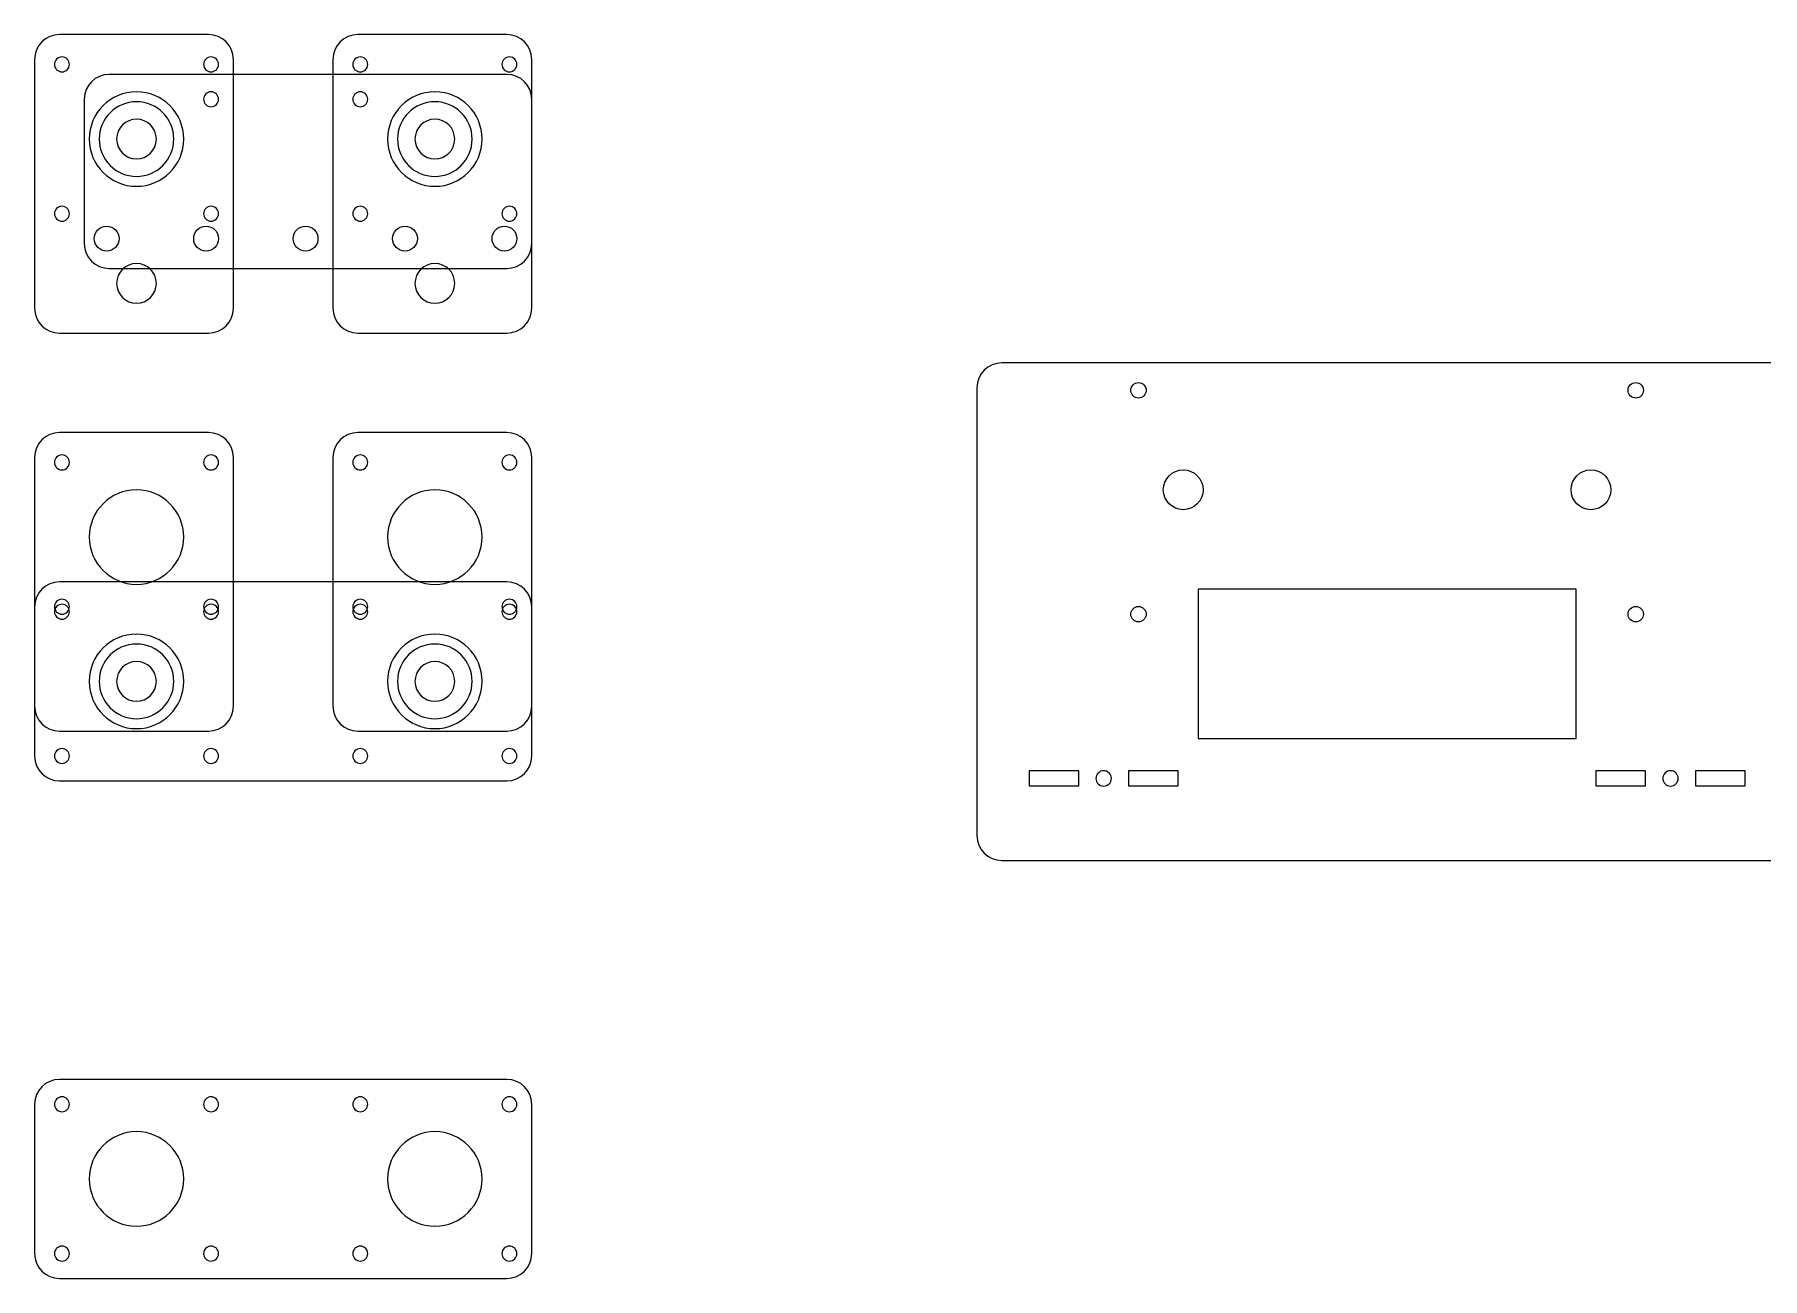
# Model space of a CAD drawing. Header units: centimetres. Extents: x -121 to 177, y -44 to 114.
# Drawn here: x -29.55 to 5.2, y -26.85 to -1.85 of the extents above; entities that cross this region are included whole.
import ezdxf

# ---------------------------------------------------------------- set-up
doc = ezdxf.new("R2010")
doc.units = ezdxf.units.CM
doc.header["$MEASUREMENT"] = 0
doc.layers.add('Layer 1', color=7, linetype='Continuous')

msp = doc.modelspace()

# ---------------------------------------------------------------- linework, layer by layer
at = {"layer": 'Layer 1', "color": 3, "lineweight": 18}
for points, knots in [([(-29.55, -2.35), (-29.55, -2.07391), (-29.32609, -1.85), (-29.05, -1.85), (-29.05, -1.85), (-29.05, -1.85), (-26.05, -1.85), (-26.05, -1.85), (-26.05, -1.85), (-25.77391, -1.85), (-25.55, -2.07391), (-25.55, -2.35), (-25.55, -2.35), (-25.55, -2.35), (-25.55, -7.35), (-25.55, -7.35), (-25.55, -7.35), (-25.55, -7.62609), (-25.77391, -7.85), (-26.05, -7.85), (-26.05, -7.85), (-26.05, -7.85), (-29.05, -7.85), (-29.05, -7.85), (-29.05, -7.85), (-29.32609, -7.85), (-29.55, -7.62609), (-29.55, -7.35), (-29.55, -7.35), (-29.55, -7.35), (-29.55, -2.35), (-29.55, -2.35)], [0, 0, 0, 0, 0.125, 0.125, 0.125, 0.125, 0.25, 0.25, 0.25, 0.25, 0.375, 0.375, 0.375, 0.375, 0.5, 0.5, 0.5, 0.5, 0.625, 0.625, 0.625, 0.625, 0.75, 0.75, 0.75, 0.75, 0.875, 0.875, 0.875, 0.875, 1, 1, 1, 1]), ([(-23.55, -2.35), (-23.55, -2.07391), (-23.32609, -1.85), (-23.05, -1.85), (-23.05, -1.85), (-23.05, -1.85), (-20.05, -1.85), (-20.05, -1.85), (-20.05, -1.85), (-19.77391, -1.85), (-19.55, -2.07391), (-19.55, -2.35), (-19.55, -2.35), (-19.55, -2.35), (-19.55, -7.35), (-19.55, -7.35), (-19.55, -7.35), (-19.55, -7.62609), (-19.77391, -7.85), (-20.05, -7.85), (-20.05, -7.85), (-20.05, -7.85), (-23.05, -7.85), (-23.05, -7.85), (-23.05, -7.85), (-23.32609, -7.85), (-23.55, -7.62609), (-23.55, -7.35), (-23.55, -7.35), (-23.55, -7.35), (-23.55, -2.35), (-23.55, -2.35)], [0, 0, 0, 0, 0.125, 0.125, 0.125, 0.125, 0.25, 0.25, 0.25, 0.25, 0.375, 0.375, 0.375, 0.375, 0.5, 0.5, 0.5, 0.5, 0.625, 0.625, 0.625, 0.625, 0.75, 0.75, 0.75, 0.75, 0.875, 0.875, 0.875, 0.875, 1, 1, 1, 1]), ([(-29, -2.3), (-28.91717, -2.3), (-28.85, -2.36717), (-28.85, -2.45), (-28.85, -2.45), (-28.85, -2.53283), (-28.91717, -2.6), (-29, -2.6), (-29, -2.6), (-29.08283, -2.6), (-29.15, -2.53283), (-29.15, -2.45), (-29.15, -2.45), (-29.15, -2.36717), (-29.08283, -2.3), (-29, -2.3)], [0, 0, 0, 0, 0.25, 0.25, 0.25, 0.25, 0.5, 0.5, 0.5, 0.5, 0.75, 0.75, 0.75, 0.75, 1, 1, 1, 1]), ([(-26, -2.3), (-25.91717, -2.3), (-25.85, -2.36717), (-25.85, -2.45), (-25.85, -2.45), (-25.85, -2.53283), (-25.91717, -2.6), (-26, -2.6), (-26, -2.6), (-26.08283, -2.6), (-26.15, -2.53283), (-26.15, -2.45), (-26.15, -2.45), (-26.15, -2.36717), (-26.08283, -2.3), (-26, -2.3)], [0, 0, 0, 0, 0.25, 0.25, 0.25, 0.25, 0.5, 0.5, 0.5, 0.5, 0.75, 0.75, 0.75, 0.75, 1, 1, 1, 1]), ([(-23, -2.3), (-22.91717, -2.3), (-22.85, -2.36717), (-22.85, -2.45), (-22.85, -2.45), (-22.85, -2.53283), (-22.91717, -2.6), (-23, -2.6), (-23, -2.6), (-23.08283, -2.6), (-23.15, -2.53283), (-23.15, -2.45), (-23.15, -2.45), (-23.15, -2.36717), (-23.08283, -2.3), (-23, -2.3)], [0, 0, 0, 0, 0.25, 0.25, 0.25, 0.25, 0.5, 0.5, 0.5, 0.5, 0.75, 0.75, 0.75, 0.75, 1, 1, 1, 1]), ([(-20, -2.3), (-19.91717, -2.3), (-19.85, -2.36717), (-19.85, -2.45), (-19.85, -2.45), (-19.85, -2.53283), (-19.91717, -2.6), (-20, -2.6), (-20, -2.6), (-20.08283, -2.6), (-20.15, -2.53283), (-20.15, -2.45), (-20.15, -2.45), (-20.15, -2.36717), (-20.08283, -2.3), (-20, -2.3)], [0, 0, 0, 0, 0.25, 0.25, 0.25, 0.25, 0.5, 0.5, 0.5, 0.5, 0.75, 0.75, 0.75, 0.75, 1, 1, 1, 1]), ([(-27.5, -3), (-26.97542, -3), (-26.55, -3.42542), (-26.55, -3.95), (-26.55, -3.95), (-26.55, -4.47458), (-26.97542, -4.9), (-27.5, -4.9), (-27.5, -4.9), (-28.02458, -4.9), (-28.45, -4.47458), (-28.45, -3.95), (-28.45, -3.95), (-28.45, -3.42542), (-28.02458, -3), (-27.5, -3)], [0, 0, 0, 0, 0.25, 0.25, 0.25, 0.25, 0.5, 0.5, 0.5, 0.5, 0.75, 0.75, 0.75, 0.75, 1, 1, 1, 1]), ([(-21.5, -3), (-20.97542, -3), (-20.55, -3.42542), (-20.55, -3.95), (-20.55, -3.95), (-20.55, -4.47458), (-20.97542, -4.9), (-21.5, -4.9), (-21.5, -4.9), (-22.02458, -4.9), (-22.45, -4.47458), (-22.45, -3.95), (-22.45, -3.95), (-22.45, -3.42542), (-22.02458, -3), (-21.5, -3)], [0, 0, 0, 0, 0.25, 0.25, 0.25, 0.25, 0.5, 0.5, 0.5, 0.5, 0.75, 0.75, 0.75, 0.75, 1, 1, 1, 1]), ([(-29, -5.3), (-28.91717, -5.3), (-28.85, -5.36717), (-28.85, -5.45), (-28.85, -5.45), (-28.85, -5.53283), (-28.91717, -5.6), (-29, -5.6), (-29, -5.6), (-29.08283, -5.6), (-29.15, -5.53283), (-29.15, -5.45), (-29.15, -5.45), (-29.15, -5.36717), (-29.08283, -5.3), (-29, -5.3)], [0, 0, 0, 0, 0.25, 0.25, 0.25, 0.25, 0.5, 0.5, 0.5, 0.5, 0.75, 0.75, 0.75, 0.75, 1, 1, 1, 1]), ([(-26, -5.3), (-25.91717, -5.3), (-25.85, -5.36717), (-25.85, -5.45), (-25.85, -5.45), (-25.85, -5.53283), (-25.91717, -5.6), (-26, -5.6), (-26, -5.6), (-26.08283, -5.6), (-26.15, -5.53283), (-26.15, -5.45), (-26.15, -5.45), (-26.15, -5.36717), (-26.08283, -5.3), (-26, -5.3)], [0, 0, 0, 0, 0.25, 0.25, 0.25, 0.25, 0.5, 0.5, 0.5, 0.5, 0.75, 0.75, 0.75, 0.75, 1, 1, 1, 1]), ([(-23, -5.3), (-22.91717, -5.3), (-22.85, -5.36717), (-22.85, -5.45), (-22.85, -5.45), (-22.85, -5.53283), (-22.91717, -5.6), (-23, -5.6), (-23, -5.6), (-23.08283, -5.6), (-23.15, -5.53283), (-23.15, -5.45), (-23.15, -5.45), (-23.15, -5.36717), (-23.08283, -5.3), (-23, -5.3)], [0, 0, 0, 0, 0.25, 0.25, 0.25, 0.25, 0.5, 0.5, 0.5, 0.5, 0.75, 0.75, 0.75, 0.75, 1, 1, 1, 1]), ([(-20, -5.3), (-19.91717, -5.3), (-19.85, -5.36717), (-19.85, -5.45), (-19.85, -5.45), (-19.85, -5.53283), (-19.91717, -5.6), (-20, -5.6), (-20, -5.6), (-20.08283, -5.6), (-20.15, -5.53283), (-20.15, -5.45), (-20.15, -5.45), (-20.15, -5.36717), (-20.08283, -5.3), (-20, -5.3)], [0, 0, 0, 0, 0.25, 0.25, 0.25, 0.25, 0.5, 0.5, 0.5, 0.5, 0.75, 0.75, 0.75, 0.75, 1, 1, 1, 1]), ([(-27.5, -6.45), (-27.27912, -6.45), (-27.1, -6.62912), (-27.1, -6.85), (-27.1, -6.85), (-27.1, -7.07088), (-27.27912, -7.25), (-27.5, -7.25), (-27.5, -7.25), (-27.72088, -7.25), (-27.9, -7.07088), (-27.9, -6.85), (-27.9, -6.85), (-27.9, -6.62912), (-27.72088, -6.45), (-27.5, -6.45)], [0, 0, 0, 0, 0.25, 0.25, 0.25, 0.25, 0.5, 0.5, 0.5, 0.5, 0.75, 0.75, 0.75, 0.75, 1, 1, 1, 1]), ([(-21.5, -6.45), (-21.27912, -6.45), (-21.1, -6.62912), (-21.1, -6.85), (-21.1, -6.85), (-21.1, -7.07088), (-21.27912, -7.25), (-21.5, -7.25), (-21.5, -7.25), (-21.72088, -7.25), (-21.9, -7.07088), (-21.9, -6.85), (-21.9, -6.85), (-21.9, -6.62912), (-21.72088, -6.45), (-21.5, -6.45)], [0, 0, 0, 0, 0.25, 0.25, 0.25, 0.25, 0.5, 0.5, 0.5, 0.5, 0.75, 0.75, 0.75, 0.75, 1, 1, 1, 1]), ([(-29.55, -13.35), (-29.55, -13.07391), (-29.32609, -12.85), (-29.05, -12.85), (-29.05, -12.85), (-29.05, -12.85), (-20.05, -12.85), (-20.05, -12.85), (-20.05, -12.85), (-19.77391, -12.85), (-19.55, -13.07391), (-19.55, -13.35), (-19.55, -13.35), (-19.55, -13.35), (-19.55, -16.35), (-19.55, -16.35), (-19.55, -16.35), (-19.55, -16.62609), (-19.77391, -16.85), (-20.05, -16.85), (-20.05, -16.85), (-20.05, -16.85), (-29.05, -16.85), (-29.05, -16.85), (-29.05, -16.85), (-29.32609, -16.85), (-29.55, -16.62609), (-29.55, -16.35), (-29.55, -16.35), (-29.55, -16.35), (-29.55, -13.35), (-29.55, -13.35)], [0, 0, 0, 0, 0.125, 0.125, 0.125, 0.125, 0.25, 0.25, 0.25, 0.25, 0.375, 0.375, 0.375, 0.375, 0.5, 0.5, 0.5, 0.5, 0.625, 0.625, 0.625, 0.625, 0.75, 0.75, 0.75, 0.75, 0.875, 0.875, 0.875, 0.875, 1, 1, 1, 1]), ([(-29, -13.2), (-28.91717, -13.2), (-28.85, -13.26717), (-28.85, -13.35), (-28.85, -13.35), (-28.85, -13.43283), (-28.91717, -13.5), (-29, -13.5), (-29, -13.5), (-29.08283, -13.5), (-29.15, -13.43283), (-29.15, -13.35), (-29.15, -13.35), (-29.15, -13.26717), (-29.08283, -13.2), (-29, -13.2)], [0, 0, 0, 0, 0.25, 0.25, 0.25, 0.25, 0.5, 0.5, 0.5, 0.5, 0.75, 0.75, 0.75, 0.75, 1, 1, 1, 1]), ([(-26, -13.2), (-25.91717, -13.2), (-25.85, -13.26717), (-25.85, -13.35), (-25.85, -13.35), (-25.85, -13.43283), (-25.91717, -13.5), (-26, -13.5), (-26, -13.5), (-26.08283, -13.5), (-26.15, -13.43283), (-26.15, -13.35), (-26.15, -13.35), (-26.15, -13.26717), (-26.08283, -13.2), (-26, -13.2)], [0, 0, 0, 0, 0.25, 0.25, 0.25, 0.25, 0.5, 0.5, 0.5, 0.5, 0.75, 0.75, 0.75, 0.75, 1, 1, 1, 1]), ([(-23, -13.2), (-22.91717, -13.2), (-22.85, -13.26717), (-22.85, -13.35), (-22.85, -13.35), (-22.85, -13.43283), (-22.91717, -13.5), (-23, -13.5), (-23, -13.5), (-23.08283, -13.5), (-23.15, -13.43283), (-23.15, -13.35), (-23.15, -13.35), (-23.15, -13.26717), (-23.08283, -13.2), (-23, -13.2)], [0, 0, 0, 0, 0.25, 0.25, 0.25, 0.25, 0.5, 0.5, 0.5, 0.5, 0.75, 0.75, 0.75, 0.75, 1, 1, 1, 1]), ([(-20, -13.2), (-19.91717, -13.2), (-19.85, -13.26717), (-19.85, -13.35), (-19.85, -13.35), (-19.85, -13.43283), (-19.91717, -13.5), (-20, -13.5), (-20, -13.5), (-20.08283, -13.5), (-20.15, -13.43283), (-20.15, -13.35), (-20.15, -13.35), (-20.15, -13.26717), (-20.08283, -13.2), (-20, -13.2)], [0, 0, 0, 0, 0.25, 0.25, 0.25, 0.25, 0.5, 0.5, 0.5, 0.5, 0.75, 0.75, 0.75, 0.75, 1, 1, 1, 1]), ([(-27.5, -13.9), (-26.97542, -13.9), (-26.55, -14.32542), (-26.55, -14.85), (-26.55, -14.85), (-26.55, -15.37458), (-26.97542, -15.8), (-27.5, -15.8), (-27.5, -15.8), (-28.02458, -15.8), (-28.45, -15.37458), (-28.45, -14.85), (-28.45, -14.85), (-28.45, -14.32542), (-28.02458, -13.9), (-27.5, -13.9)], [0, 0, 0, 0, 0.25, 0.25, 0.25, 0.25, 0.5, 0.5, 0.5, 0.5, 0.75, 0.75, 0.75, 0.75, 1, 1, 1, 1]), ([(-21.5, -13.9), (-20.97542, -13.9), (-20.55, -14.32542), (-20.55, -14.85), (-20.55, -14.85), (-20.55, -15.37458), (-20.97542, -15.8), (-21.5, -15.8), (-21.5, -15.8), (-22.02458, -15.8), (-22.45, -15.37458), (-22.45, -14.85), (-22.45, -14.85), (-22.45, -14.32542), (-22.02458, -13.9), (-21.5, -13.9)], [0, 0, 0, 0, 0.25, 0.25, 0.25, 0.25, 0.5, 0.5, 0.5, 0.5, 0.75, 0.75, 0.75, 0.75, 1, 1, 1, 1]), ([(-29, -16.2), (-28.91717, -16.2), (-28.85, -16.26717), (-28.85, -16.35), (-28.85, -16.35), (-28.85, -16.43283), (-28.91717, -16.5), (-29, -16.5), (-29, -16.5), (-29.08283, -16.5), (-29.15, -16.43283), (-29.15, -16.35), (-29.15, -16.35), (-29.15, -16.26717), (-29.08283, -16.2), (-29, -16.2)], [0, 0, 0, 0, 0.25, 0.25, 0.25, 0.25, 0.5, 0.5, 0.5, 0.5, 0.75, 0.75, 0.75, 0.75, 1, 1, 1, 1]), ([(-26, -16.2), (-25.91717, -16.2), (-25.85, -16.26717), (-25.85, -16.35), (-25.85, -16.35), (-25.85, -16.43283), (-25.91717, -16.5), (-26, -16.5), (-26, -16.5), (-26.08283, -16.5), (-26.15, -16.43283), (-26.15, -16.35), (-26.15, -16.35), (-26.15, -16.26717), (-26.08283, -16.2), (-26, -16.2)], [0, 0, 0, 0, 0.25, 0.25, 0.25, 0.25, 0.5, 0.5, 0.5, 0.5, 0.75, 0.75, 0.75, 0.75, 1, 1, 1, 1]), ([(-23, -16.2), (-22.91717, -16.2), (-22.85, -16.26717), (-22.85, -16.35), (-22.85, -16.35), (-22.85, -16.43283), (-22.91717, -16.5), (-23, -16.5), (-23, -16.5), (-23.08283, -16.5), (-23.15, -16.43283), (-23.15, -16.35), (-23.15, -16.35), (-23.15, -16.26717), (-23.08283, -16.2), (-23, -16.2)], [0, 0, 0, 0, 0.25, 0.25, 0.25, 0.25, 0.5, 0.5, 0.5, 0.5, 0.75, 0.75, 0.75, 0.75, 1, 1, 1, 1]), ([(-20, -16.2), (-19.91717, -16.2), (-19.85, -16.26717), (-19.85, -16.35), (-19.85, -16.35), (-19.85, -16.43283), (-19.91717, -16.5), (-20, -16.5), (-20, -16.5), (-20.08283, -16.5), (-20.15, -16.43283), (-20.15, -16.35), (-20.15, -16.35), (-20.15, -16.26717), (-20.08283, -16.2), (-20, -16.2)], [0, 0, 0, 0, 0.25, 0.25, 0.25, 0.25, 0.5, 0.5, 0.5, 0.5, 0.75, 0.75, 0.75, 0.75, 1, 1, 1, 1])]:
    msp.add_open_spline(points, degree=3, knots=knots, dxfattribs=at)
at = {"layer": 'Layer 1', "lineweight": 18}
for points, knots in [([(-28.55, -3.15), (-28.55, -2.87391), (-28.32609, -2.65), (-28.05, -2.65), (-28.05, -2.65), (-28.05, -2.65), (-20.05, -2.65), (-20.05, -2.65), (-20.05, -2.65), (-19.77391, -2.65), (-19.55, -2.87391), (-19.55, -3.15), (-19.55, -3.15), (-19.55, -3.15), (-19.55, -6.05), (-19.55, -6.05), (-19.55, -6.05), (-19.55, -6.32609), (-19.77391, -6.55), (-20.05, -6.55), (-20.05, -6.55), (-20.05, -6.55), (-28.05, -6.55), (-28.05, -6.55), (-28.05, -6.55), (-28.32609, -6.55), (-28.55, -6.32609), (-28.55, -6.05), (-28.55, -6.05), (-28.55, -6.05), (-28.55, -3.15), (-28.55, -3.15)], [0, 0, 0, 0, 0.125, 0.125, 0.125, 0.125, 0.25, 0.25, 0.25, 0.25, 0.375, 0.375, 0.375, 0.375, 0.5, 0.5, 0.5, 0.5, 0.625, 0.625, 0.625, 0.625, 0.75, 0.75, 0.75, 0.75, 0.875, 0.875, 0.875, 0.875, 1, 1, 1, 1]), ([(-26, -3), (-25.91717, -3), (-25.85, -3.06717), (-25.85, -3.15), (-25.85, -3.15), (-25.85, -3.23283), (-25.91717, -3.3), (-26, -3.3), (-26, -3.3), (-26.08283, -3.3), (-26.15, -3.23283), (-26.15, -3.15), (-26.15, -3.15), (-26.15, -3.06717), (-26.08283, -3), (-26, -3)], [0, 0, 0, 0, 0.25, 0.25, 0.25, 0.25, 0.5, 0.5, 0.5, 0.5, 0.75, 0.75, 0.75, 0.75, 1, 1, 1, 1]), ([(-23, -3), (-22.91717, -3), (-22.85, -3.06717), (-22.85, -3.15), (-22.85, -3.15), (-22.85, -3.23283), (-22.91717, -3.3), (-23, -3.3), (-23, -3.3), (-23.08283, -3.3), (-23.15, -3.23283), (-23.15, -3.15), (-23.15, -3.15), (-23.15, -3.06717), (-23.08283, -3), (-23, -3)], [0, 0, 0, 0, 0.25, 0.25, 0.25, 0.25, 0.5, 0.5, 0.5, 0.5, 0.75, 0.75, 0.75, 0.75, 1, 1, 1, 1]), ([(-27.5, -3.55), (-27.27912, -3.55), (-27.1, -3.72912), (-27.1, -3.95), (-27.1, -3.95), (-27.1, -4.17088), (-27.27912, -4.35), (-27.5, -4.35), (-27.5, -4.35), (-27.72088, -4.35), (-27.9, -4.17088), (-27.9, -3.95), (-27.9, -3.95), (-27.9, -3.72912), (-27.72088, -3.55), (-27.5, -3.55)], [0, 0, 0, 0, 0.25, 0.25, 0.25, 0.25, 0.5, 0.5, 0.5, 0.5, 0.75, 0.75, 0.75, 0.75, 1, 1, 1, 1]), ([(-21.5, -3.55), (-21.27912, -3.55), (-21.1, -3.72912), (-21.1, -3.95), (-21.1, -3.95), (-21.1, -4.17088), (-21.27912, -4.35), (-21.5, -4.35), (-21.5, -4.35), (-21.72088, -4.35), (-21.9, -4.17088), (-21.9, -3.95), (-21.9, -3.95), (-21.9, -3.72912), (-21.72088, -3.55), (-21.5, -3.55)], [0, 0, 0, 0, 0.25, 0.25, 0.25, 0.25, 0.5, 0.5, 0.5, 0.5, 0.75, 0.75, 0.75, 0.75, 1, 1, 1, 1]), ([(5.4, -8.45), (5.67609, -8.45), (5.9, -8.67391), (5.9, -8.95), (5.9, -8.95), (5.9, -8.95), (5.9, -17.95), (5.9, -17.95), (5.9, -17.95), (5.9, -18.22609), (5.67609, -18.45), (5.4, -18.45), (5.4, -18.45), (5.4, -18.45), (-10.1, -18.45), (-10.1, -18.45), (-10.1, -18.45), (-10.37609, -18.45), (-10.6, -18.22609), (-10.6, -17.95), (-10.6, -17.95), (-10.6, -17.95), (-10.6, -8.95), (-10.6, -8.95), (-10.6, -8.95), (-10.6, -8.67391), (-10.37609, -8.45), (-10.1, -8.45), (-10.1, -8.45), (-10.1, -8.45), (5.4, -8.45), (5.4, -8.45)], [0, 0, 0, 0, 0.125, 0.125, 0.125, 0.125, 0.25, 0.25, 0.25, 0.25, 0.375, 0.375, 0.375, 0.375, 0.5, 0.5, 0.5, 0.5, 0.625, 0.625, 0.625, 0.625, 0.75, 0.75, 0.75, 0.75, 0.875, 0.875, 0.875, 0.875, 1, 1, 1, 1]), ([(-29.55, -10.35), (-29.55, -10.07391), (-29.32609, -9.85), (-29.05, -9.85), (-29.05, -9.85), (-29.05, -9.85), (-26.05, -9.85), (-26.05, -9.85), (-26.05, -9.85), (-25.77391, -9.85), (-25.55, -10.07391), (-25.55, -10.35), (-25.55, -10.35), (-25.55, -10.35), (-25.55, -15.35), (-25.55, -15.35), (-25.55, -15.35), (-25.55, -15.62609), (-25.77391, -15.85), (-26.05, -15.85), (-26.05, -15.85), (-26.05, -15.85), (-29.05, -15.85), (-29.05, -15.85), (-29.05, -15.85), (-29.32609, -15.85), (-29.55, -15.62609), (-29.55, -15.35), (-29.55, -15.35), (-29.55, -15.35), (-29.55, -10.35), (-29.55, -10.35)], [0, 0, 0, 0, 0.125, 0.125, 0.125, 0.125, 0.25, 0.25, 0.25, 0.25, 0.375, 0.375, 0.375, 0.375, 0.5, 0.5, 0.5, 0.5, 0.625, 0.625, 0.625, 0.625, 0.75, 0.75, 0.75, 0.75, 0.875, 0.875, 0.875, 0.875, 1, 1, 1, 1]), ([(-23.55, -10.35), (-23.55, -10.07391), (-23.32609, -9.85), (-23.05, -9.85), (-23.05, -9.85), (-23.05, -9.85), (-20.05, -9.85), (-20.05, -9.85), (-20.05, -9.85), (-19.77391, -9.85), (-19.55, -10.07391), (-19.55, -10.35), (-19.55, -10.35), (-19.55, -10.35), (-19.55, -15.35), (-19.55, -15.35), (-19.55, -15.35), (-19.55, -15.62609), (-19.77391, -15.85), (-20.05, -15.85), (-20.05, -15.85), (-20.05, -15.85), (-23.05, -15.85), (-23.05, -15.85), (-23.05, -15.85), (-23.32609, -15.85), (-23.55, -15.62609), (-23.55, -15.35), (-23.55, -15.35), (-23.55, -15.35), (-23.55, -10.35), (-23.55, -10.35)], [0, 0, 0, 0, 0.125, 0.125, 0.125, 0.125, 0.25, 0.25, 0.25, 0.25, 0.375, 0.375, 0.375, 0.375, 0.5, 0.5, 0.5, 0.5, 0.625, 0.625, 0.625, 0.625, 0.75, 0.75, 0.75, 0.75, 0.875, 0.875, 0.875, 0.875, 1, 1, 1, 1]), ([(-29, -10.3), (-28.91717, -10.3), (-28.85, -10.36717), (-28.85, -10.45), (-28.85, -10.45), (-28.85, -10.53283), (-28.91717, -10.6), (-29, -10.6), (-29, -10.6), (-29.08283, -10.6), (-29.15, -10.53283), (-29.15, -10.45), (-29.15, -10.45), (-29.15, -10.36717), (-29.08283, -10.3), (-29, -10.3)], [0, 0, 0, 0, 0.25, 0.25, 0.25, 0.25, 0.5, 0.5, 0.5, 0.5, 0.75, 0.75, 0.75, 0.75, 1, 1, 1, 1]), ([(-26, -10.3), (-25.91717, -10.3), (-25.85, -10.36717), (-25.85, -10.45), (-25.85, -10.45), (-25.85, -10.53283), (-25.91717, -10.6), (-26, -10.6), (-26, -10.6), (-26.08283, -10.6), (-26.15, -10.53283), (-26.15, -10.45), (-26.15, -10.45), (-26.15, -10.36717), (-26.08283, -10.3), (-26, -10.3)], [0, 0, 0, 0, 0.25, 0.25, 0.25, 0.25, 0.5, 0.5, 0.5, 0.5, 0.75, 0.75, 0.75, 0.75, 1, 1, 1, 1]), ([(-23, -10.3), (-22.91717, -10.3), (-22.85, -10.36717), (-22.85, -10.45), (-22.85, -10.45), (-22.85, -10.53283), (-22.91717, -10.6), (-23, -10.6), (-23, -10.6), (-23.08283, -10.6), (-23.15, -10.53283), (-23.15, -10.45), (-23.15, -10.45), (-23.15, -10.36717), (-23.08283, -10.3), (-23, -10.3)], [0, 0, 0, 0, 0.25, 0.25, 0.25, 0.25, 0.5, 0.5, 0.5, 0.5, 0.75, 0.75, 0.75, 0.75, 1, 1, 1, 1]), ([(-20, -10.3), (-19.91717, -10.3), (-19.85, -10.36717), (-19.85, -10.45), (-19.85, -10.45), (-19.85, -10.53283), (-19.91717, -10.6), (-20, -10.6), (-20, -10.6), (-20.08283, -10.6), (-20.15, -10.53283), (-20.15, -10.45), (-20.15, -10.45), (-20.15, -10.36717), (-20.08283, -10.3), (-20, -10.3)], [0, 0, 0, 0, 0.25, 0.25, 0.25, 0.25, 0.5, 0.5, 0.5, 0.5, 0.75, 0.75, 0.75, 0.75, 1, 1, 1, 1]), ([(-27.5, -11), (-26.97542, -11), (-26.55, -11.42542), (-26.55, -11.95), (-26.55, -11.95), (-26.55, -12.47458), (-26.97542, -12.9), (-27.5, -12.9), (-27.5, -12.9), (-28.02458, -12.9), (-28.45, -12.47458), (-28.45, -11.95), (-28.45, -11.95), (-28.45, -11.42542), (-28.02458, -11), (-27.5, -11)], [0, 0, 0, 0, 0.25, 0.25, 0.25, 0.25, 0.5, 0.5, 0.5, 0.5, 0.75, 0.75, 0.75, 0.75, 1, 1, 1, 1]), ([(-21.5, -11), (-20.97542, -11), (-20.55, -11.42542), (-20.55, -11.95), (-20.55, -11.95), (-20.55, -12.47458), (-20.97542, -12.9), (-21.5, -12.9), (-21.5, -12.9), (-22.02458, -12.9), (-22.45, -12.47458), (-22.45, -11.95), (-22.45, -11.95), (-22.45, -11.42542), (-22.02458, -11), (-21.5, -11)], [0, 0, 0, 0, 0.25, 0.25, 0.25, 0.25, 0.5, 0.5, 0.5, 0.5, 0.75, 0.75, 0.75, 0.75, 1, 1, 1, 1]), ([(-29, -13.3), (-28.91717, -13.3), (-28.85, -13.36717), (-28.85, -13.45), (-28.85, -13.45), (-28.85, -13.53283), (-28.91717, -13.6), (-29, -13.6), (-29, -13.6), (-29.08283, -13.6), (-29.15, -13.53283), (-29.15, -13.45), (-29.15, -13.45), (-29.15, -13.36717), (-29.08283, -13.3), (-29, -13.3)], [0, 0, 0, 0, 0.25, 0.25, 0.25, 0.25, 0.5, 0.5, 0.5, 0.5, 0.75, 0.75, 0.75, 0.75, 1, 1, 1, 1]), ([(-26, -13.3), (-25.91717, -13.3), (-25.85, -13.36717), (-25.85, -13.45), (-25.85, -13.45), (-25.85, -13.53283), (-25.91717, -13.6), (-26, -13.6), (-26, -13.6), (-26.08283, -13.6), (-26.15, -13.53283), (-26.15, -13.45), (-26.15, -13.45), (-26.15, -13.36717), (-26.08283, -13.3), (-26, -13.3)], [0, 0, 0, 0, 0.25, 0.25, 0.25, 0.25, 0.5, 0.5, 0.5, 0.5, 0.75, 0.75, 0.75, 0.75, 1, 1, 1, 1]), ([(-23, -13.3), (-22.91717, -13.3), (-22.85, -13.36717), (-22.85, -13.45), (-22.85, -13.45), (-22.85, -13.53283), (-22.91717, -13.6), (-23, -13.6), (-23, -13.6), (-23.08283, -13.6), (-23.15, -13.53283), (-23.15, -13.45), (-23.15, -13.45), (-23.15, -13.36717), (-23.08283, -13.3), (-23, -13.3)], [0, 0, 0, 0, 0.25, 0.25, 0.25, 0.25, 0.5, 0.5, 0.5, 0.5, 0.75, 0.75, 0.75, 0.75, 1, 1, 1, 1]), ([(-20, -13.3), (-19.91717, -13.3), (-19.85, -13.36717), (-19.85, -13.45), (-19.85, -13.45), (-19.85, -13.53283), (-19.91717, -13.6), (-20, -13.6), (-20, -13.6), (-20.08283, -13.6), (-20.15, -13.53283), (-20.15, -13.45), (-20.15, -13.45), (-20.15, -13.36717), (-20.08283, -13.3), (-20, -13.3)], [0, 0, 0, 0, 0.25, 0.25, 0.25, 0.25, 0.5, 0.5, 0.5, 0.5, 0.75, 0.75, 0.75, 0.75, 1, 1, 1, 1]), ([(-27.5, -14.45), (-27.27912, -14.45), (-27.1, -14.62912), (-27.1, -14.85), (-27.1, -14.85), (-27.1, -15.07088), (-27.27912, -15.25), (-27.5, -15.25), (-27.5, -15.25), (-27.72088, -15.25), (-27.9, -15.07088), (-27.9, -14.85), (-27.9, -14.85), (-27.9, -14.62912), (-27.72088, -14.45), (-27.5, -14.45)], [0, 0, 0, 0, 0.25, 0.25, 0.25, 0.25, 0.5, 0.5, 0.5, 0.5, 0.75, 0.75, 0.75, 0.75, 1, 1, 1, 1]), ([(-21.5, -14.45), (-21.27912, -14.45), (-21.1, -14.62912), (-21.1, -14.85), (-21.1, -14.85), (-21.1, -15.07088), (-21.27912, -15.25), (-21.5, -15.25), (-21.5, -15.25), (-21.72088, -15.25), (-21.9, -15.07088), (-21.9, -14.85), (-21.9, -14.85), (-21.9, -14.62912), (-21.72088, -14.45), (-21.5, -14.45)], [0, 0, 0, 0, 0.25, 0.25, 0.25, 0.25, 0.5, 0.5, 0.5, 0.5, 0.75, 0.75, 0.75, 0.75, 1, 1, 1, 1]), ([(-21.5, -14.45), (-21.27912, -14.45), (-21.1, -14.62912), (-21.1, -14.85), (-21.1, -14.85), (-21.1, -15.07088), (-21.27912, -15.25), (-21.5, -15.25), (-21.5, -15.25), (-21.72088, -15.25), (-21.9, -15.07088), (-21.9, -14.85), (-21.9, -14.85), (-21.9, -14.62912), (-21.72088, -14.45), (-21.5, -14.45)], [0, 0, 0, 0, 0.25, 0.25, 0.25, 0.25, 0.5, 0.5, 0.5, 0.5, 0.75, 0.75, 0.75, 0.75, 1, 1, 1, 1]), ([(-29.55, -23.35), (-29.55, -23.07391), (-29.32609, -22.85), (-29.05, -22.85), (-29.05, -22.85), (-29.05, -22.85), (-20.05, -22.85), (-20.05, -22.85), (-20.05, -22.85), (-19.77391, -22.85), (-19.55, -23.07391), (-19.55, -23.35), (-19.55, -23.35), (-19.55, -23.35), (-19.55, -26.35), (-19.55, -26.35), (-19.55, -26.35), (-19.55, -26.62609), (-19.77391, -26.85), (-20.05, -26.85), (-20.05, -26.85), (-20.05, -26.85), (-29.05, -26.85), (-29.05, -26.85), (-29.05, -26.85), (-29.32609, -26.85), (-29.55, -26.62609), (-29.55, -26.35), (-29.55, -26.35), (-29.55, -26.35), (-29.55, -23.35), (-29.55, -23.35)], [0, 0, 0, 0, 0.125, 0.125, 0.125, 0.125, 0.25, 0.25, 0.25, 0.25, 0.375, 0.375, 0.375, 0.375, 0.5, 0.5, 0.5, 0.5, 0.625, 0.625, 0.625, 0.625, 0.75, 0.75, 0.75, 0.75, 0.875, 0.875, 0.875, 0.875, 1, 1, 1, 1]), ([(-29, -23.2), (-28.91717, -23.2), (-28.85, -23.26717), (-28.85, -23.35), (-28.85, -23.35), (-28.85, -23.43283), (-28.91717, -23.5), (-29, -23.5), (-29, -23.5), (-29.08283, -23.5), (-29.15, -23.43283), (-29.15, -23.35), (-29.15, -23.35), (-29.15, -23.26717), (-29.08283, -23.2), (-29, -23.2)], [0, 0, 0, 0, 0.25, 0.25, 0.25, 0.25, 0.5, 0.5, 0.5, 0.5, 0.75, 0.75, 0.75, 0.75, 1, 1, 1, 1]), ([(-26, -23.2), (-25.91717, -23.2), (-25.85, -23.26717), (-25.85, -23.35), (-25.85, -23.35), (-25.85, -23.43283), (-25.91717, -23.5), (-26, -23.5), (-26, -23.5), (-26.08283, -23.5), (-26.15, -23.43283), (-26.15, -23.35), (-26.15, -23.35), (-26.15, -23.26717), (-26.08283, -23.2), (-26, -23.2)], [0, 0, 0, 0, 0.25, 0.25, 0.25, 0.25, 0.5, 0.5, 0.5, 0.5, 0.75, 0.75, 0.75, 0.75, 1, 1, 1, 1]), ([(-23, -23.2), (-22.91717, -23.2), (-22.85, -23.26717), (-22.85, -23.35), (-22.85, -23.35), (-22.85, -23.43283), (-22.91717, -23.5), (-23, -23.5), (-23, -23.5), (-23.08283, -23.5), (-23.15, -23.43283), (-23.15, -23.35), (-23.15, -23.35), (-23.15, -23.26717), (-23.08283, -23.2), (-23, -23.2)], [0, 0, 0, 0, 0.25, 0.25, 0.25, 0.25, 0.5, 0.5, 0.5, 0.5, 0.75, 0.75, 0.75, 0.75, 1, 1, 1, 1]), ([(-20, -23.2), (-19.91717, -23.2), (-19.85, -23.26717), (-19.85, -23.35), (-19.85, -23.35), (-19.85, -23.43283), (-19.91717, -23.5), (-20, -23.5), (-20, -23.5), (-20.08283, -23.5), (-20.15, -23.43283), (-20.15, -23.35), (-20.15, -23.35), (-20.15, -23.26717), (-20.08283, -23.2), (-20, -23.2)], [0, 0, 0, 0, 0.25, 0.25, 0.25, 0.25, 0.5, 0.5, 0.5, 0.5, 0.75, 0.75, 0.75, 0.75, 1, 1, 1, 1]), ([(-27.5, -23.9), (-26.97542, -23.9), (-26.55, -24.32542), (-26.55, -24.85), (-26.55, -24.85), (-26.55, -25.37458), (-26.97542, -25.8), (-27.5, -25.8), (-27.5, -25.8), (-28.02458, -25.8), (-28.45, -25.37458), (-28.45, -24.85), (-28.45, -24.85), (-28.45, -24.32542), (-28.02458, -23.9), (-27.5, -23.9)], [0, 0, 0, 0, 0.25, 0.25, 0.25, 0.25, 0.5, 0.5, 0.5, 0.5, 0.75, 0.75, 0.75, 0.75, 1, 1, 1, 1]), ([(-21.5, -23.9), (-20.97542, -23.9), (-20.55, -24.32542), (-20.55, -24.85), (-20.55, -24.85), (-20.55, -25.37458), (-20.97542, -25.8), (-21.5, -25.8), (-21.5, -25.8), (-22.02458, -25.8), (-22.45, -25.37458), (-22.45, -24.85), (-22.45, -24.85), (-22.45, -24.32542), (-22.02458, -23.9), (-21.5, -23.9)], [0, 0, 0, 0, 0.25, 0.25, 0.25, 0.25, 0.5, 0.5, 0.5, 0.5, 0.75, 0.75, 0.75, 0.75, 1, 1, 1, 1]), ([(-29, -26.2), (-28.91717, -26.2), (-28.85, -26.26717), (-28.85, -26.35), (-28.85, -26.35), (-28.85, -26.43283), (-28.91717, -26.5), (-29, -26.5), (-29, -26.5), (-29.08283, -26.5), (-29.15, -26.43283), (-29.15, -26.35), (-29.15, -26.35), (-29.15, -26.26717), (-29.08283, -26.2), (-29, -26.2)], [0, 0, 0, 0, 0.25, 0.25, 0.25, 0.25, 0.5, 0.5, 0.5, 0.5, 0.75, 0.75, 0.75, 0.75, 1, 1, 1, 1]), ([(-26, -26.2), (-25.91717, -26.2), (-25.85, -26.26717), (-25.85, -26.35), (-25.85, -26.35), (-25.85, -26.43283), (-25.91717, -26.5), (-26, -26.5), (-26, -26.5), (-26.08283, -26.5), (-26.15, -26.43283), (-26.15, -26.35), (-26.15, -26.35), (-26.15, -26.26717), (-26.08283, -26.2), (-26, -26.2)], [0, 0, 0, 0, 0.25, 0.25, 0.25, 0.25, 0.5, 0.5, 0.5, 0.5, 0.75, 0.75, 0.75, 0.75, 1, 1, 1, 1]), ([(-23, -26.2), (-22.91717, -26.2), (-22.85, -26.26717), (-22.85, -26.35), (-22.85, -26.35), (-22.85, -26.43283), (-22.91717, -26.5), (-23, -26.5), (-23, -26.5), (-23.08283, -26.5), (-23.15, -26.43283), (-23.15, -26.35), (-23.15, -26.35), (-23.15, -26.26717), (-23.08283, -26.2), (-23, -26.2)], [0, 0, 0, 0, 0.25, 0.25, 0.25, 0.25, 0.5, 0.5, 0.5, 0.5, 0.75, 0.75, 0.75, 0.75, 1, 1, 1, 1]), ([(-20, -26.2), (-19.91717, -26.2), (-19.85, -26.26717), (-19.85, -26.35), (-19.85, -26.35), (-19.85, -26.43283), (-19.91717, -26.5), (-20, -26.5), (-20, -26.5), (-20.08283, -26.5), (-20.15, -26.43283), (-20.15, -26.35), (-20.15, -26.35), (-20.15, -26.26717), (-20.08283, -26.2), (-20, -26.2)], [0, 0, 0, 0, 0.25, 0.25, 0.25, 0.25, 0.5, 0.5, 0.5, 0.5, 0.75, 0.75, 0.75, 0.75, 1, 1, 1, 1])]:
    msp.add_open_spline(points, degree=3, knots=knots, dxfattribs=at)
at = {"layer": 'Layer 1', "color": 1, "lineweight": 18}
for points in [[(-27.5, -3.2), (-27.08586, -3.2), (-26.75, -3.53586), (-26.75, -3.95), (-26.75, -3.95), (-26.75, -4.36414), (-27.08586, -4.7), (-27.5, -4.7), (-27.5, -4.7), (-27.91414, -4.7), (-28.25, -4.36414), (-28.25, -3.95), (-28.25, -3.95), (-28.25, -3.53586), (-27.91414, -3.2), (-27.5, -3.2)], [(-21.5, -3.2), (-21.08586, -3.2), (-20.75, -3.53586), (-20.75, -3.95), (-20.75, -3.95), (-20.75, -4.36414), (-21.08586, -4.7), (-21.5, -4.7), (-21.5, -4.7), (-21.91414, -4.7), (-22.25, -4.36414), (-22.25, -3.95), (-22.25, -3.95), (-22.25, -3.53586), (-21.91414, -3.2), (-21.5, -3.2)], [(-27.5, -14.1), (-27.08586, -14.1), (-26.75, -14.43586), (-26.75, -14.85), (-26.75, -14.85), (-26.75, -15.26414), (-27.08586, -15.6), (-27.5, -15.6), (-27.5, -15.6), (-27.91414, -15.6), (-28.25, -15.26414), (-28.25, -14.85), (-28.25, -14.85), (-28.25, -14.43586), (-27.91414, -14.1), (-27.5, -14.1)], [(-21.5, -14.1), (-21.08586, -14.1), (-20.75, -14.43586), (-20.75, -14.85), (-20.75, -14.85), (-20.75, -15.26414), (-21.08586, -15.6), (-21.5, -15.6), (-21.5, -15.6), (-21.91414, -15.6), (-22.25, -15.26414), (-22.25, -14.85), (-22.25, -14.85), (-22.25, -14.43586), (-21.91414, -14.1), (-21.5, -14.1)]]:
    msp.add_open_spline(points, degree=3, knots=[0, 0, 0, 0, 0.25, 0.25, 0.25, 0.25, 0.5, 0.5, 0.5, 0.5, 0.75, 0.75, 0.75, 0.75, 1, 1, 1, 1], dxfattribs=at)
at = {"layer": 'Layer 1', "lineweight": 20}
for points in [[(-28.35, -5.95), (-28.35, -6.08805), (-28.23805, -6.2), (-28.1, -6.2), (-28.1, -6.2), (-27.96195, -6.2), (-27.85, -6.08805), (-27.85, -5.95), (-27.85, -5.95), (-27.85, -5.81195), (-27.96195, -5.7), (-28.1, -5.7), (-28.1, -5.7), (-28.23805, -5.7), (-28.35, -5.81195), (-28.35, -5.95)], [(-26.35, -5.95), (-26.35, -6.08805), (-26.23805, -6.2), (-26.1, -6.2), (-26.1, -6.2), (-25.96195, -6.2), (-25.85, -6.08805), (-25.85, -5.95), (-25.85, -5.95), (-25.85, -5.81195), (-25.96195, -5.7), (-26.1, -5.7), (-26.1, -5.7), (-26.23805, -5.7), (-26.35, -5.81195), (-26.35, -5.95)], [(-24.35, -5.95), (-24.35, -6.08805), (-24.23805, -6.2), (-24.1, -6.2), (-24.1, -6.2), (-23.96195, -6.2), (-23.85, -6.08805), (-23.85, -5.95), (-23.85, -5.95), (-23.85, -5.81195), (-23.96195, -5.7), (-24.1, -5.7), (-24.1, -5.7), (-24.23805, -5.7), (-24.35, -5.81195), (-24.35, -5.95)], [(-22.35, -5.95), (-22.35, -6.08805), (-22.23805, -6.2), (-22.1, -6.2), (-22.1, -6.2), (-21.96195, -6.2), (-21.85, -6.08805), (-21.85, -5.95), (-21.85, -5.95), (-21.85, -5.81195), (-21.96195, -5.7), (-22.1, -5.7), (-22.1, -5.7), (-22.23805, -5.7), (-22.35, -5.81195), (-22.35, -5.95)], [(-20.35, -5.95), (-20.35, -6.08805), (-20.23805, -6.2), (-20.1, -6.2), (-20.1, -6.2), (-19.96195, -6.2), (-19.85, -6.08805), (-19.85, -5.95), (-19.85, -5.95), (-19.85, -5.81195), (-19.96195, -5.7), (-20.1, -5.7), (-20.1, -5.7), (-20.23805, -5.7), (-20.35, -5.81195), (-20.35, -5.95)], [(-7.195, -9.00001), (-7.195, -8.91442), (-7.26442, -8.845), (-7.35, -8.845), (-7.35, -8.845), (-7.43559, -8.845), (-7.505, -8.91442), (-7.505, -9.00001), (-7.505, -9.00001), (-7.505, -9.08559), (-7.43559, -9.155), (-7.35, -9.155), (-7.35, -9.155), (-7.26442, -9.155), (-7.195, -9.08559), (-7.195, -9.00001)], [(2.805, -9.00001), (2.805, -8.91442), (2.73558, -8.845), (2.65, -8.845), (2.65, -8.845), (2.56441, -8.845), (2.495, -8.91442), (2.495, -9.00001), (2.495, -9.00001), (2.495, -9.08559), (2.56441, -9.155), (2.65, -9.155), (2.65, -9.155), (2.73558, -9.155), (2.805, -9.08559), (2.805, -9.00001)], [(1.45, -13), (1.45, -13), (1.45, -16), (1.45, -16), (1.45, -16), (1.45, -16), (-6.15, -16), (-6.15, -16), (-6.15, -16), (-6.15, -16), (-6.15, -13), (-6.15, -13), (-6.15, -13), (-6.15, -13), (1.45, -13), (1.45, -13)], [(-7.195, -13.50001), (-7.195, -13.41442), (-7.26442, -13.345), (-7.35, -13.345), (-7.35, -13.345), (-7.43559, -13.345), (-7.505, -13.41442), (-7.505, -13.50001), (-7.505, -13.50001), (-7.505, -13.58559), (-7.43559, -13.655), (-7.35, -13.655), (-7.35, -13.655), (-7.26442, -13.655), (-7.195, -13.58559), (-7.195, -13.50001)], [(2.805, -13.50001), (2.805, -13.41442), (2.73558, -13.345), (2.65, -13.345), (2.65, -13.345), (2.56441, -13.345), (2.495, -13.41442), (2.495, -13.50001), (2.495, -13.50001), (2.495, -13.58559), (2.56441, -13.655), (2.65, -13.655), (2.65, -13.655), (2.73558, -13.655), (2.805, -13.58559), (2.805, -13.50001)]]:
    msp.add_open_spline(points, degree=3, knots=[0, 0, 0, 0, 0.25, 0.25, 0.25, 0.25, 0.5, 0.5, 0.5, 0.5, 0.75, 0.75, 0.75, 0.75, 1, 1, 1, 1], dxfattribs=at)
at = {"layer": 'Layer 1', "lineweight": 9}
for points in [[(-6.05, -11), (-6.05, -10.77912), (-6.22912, -10.6), (-6.45, -10.6), (-6.45, -10.6), (-6.67088, -10.6), (-6.85, -10.77912), (-6.85, -11), (-6.85, -11), (-6.85, -11.22088), (-6.67088, -11.4), (-6.45, -11.4), (-6.45, -11.4), (-6.22912, -11.4), (-6.05, -11.22088), (-6.05, -11)], [(2.15, -11), (2.15, -10.77912), (1.97088, -10.6), (1.75, -10.6), (1.75, -10.6), (1.52912, -10.6), (1.35, -10.77912), (1.35, -11), (1.35, -11), (1.35, -11.22088), (1.52912, -11.4), (1.75, -11.4), (1.75, -11.4), (1.97088, -11.4), (2.15, -11.22088), (2.15, -11)], [(-9.55, -16.65), (-9.55, -16.65), (-8.55, -16.65), (-8.55, -16.65), (-8.55, -16.65), (-8.55, -16.65), (-8.55, -16.95), (-8.55, -16.95), (-8.55, -16.95), (-8.55, -16.95), (-9.55, -16.95), (-9.55, -16.95), (-9.55, -16.95), (-9.55, -16.95), (-9.55, -16.65), (-9.55, -16.65)], [(-8.05, -16.645), (-7.96441, -16.645), (-7.895, -16.71441), (-7.895, -16.8), (-7.895, -16.8), (-7.895, -16.88559), (-7.96441, -16.955), (-8.05, -16.955), (-8.05, -16.955), (-8.13559, -16.955), (-8.205, -16.88559), (-8.205, -16.8), (-8.205, -16.8), (-8.205, -16.71441), (-8.13559, -16.645), (-8.05, -16.645)], [(-7.55, -16.65), (-7.55, -16.65), (-6.55, -16.65), (-6.55, -16.65), (-6.55, -16.65), (-6.55, -16.65), (-6.55, -16.95), (-6.55, -16.95), (-6.55, -16.95), (-6.55, -16.95), (-7.55, -16.95), (-7.55, -16.95), (-7.55, -16.95), (-7.55, -16.95), (-7.55, -16.65), (-7.55, -16.65)], [(1.85, -16.65), (1.85, -16.65), (2.85, -16.65), (2.85, -16.65), (2.85, -16.65), (2.85, -16.65), (2.85, -16.95), (2.85, -16.95), (2.85, -16.95), (2.85, -16.95), (1.85, -16.95), (1.85, -16.95), (1.85, -16.95), (1.85, -16.95), (1.85, -16.65), (1.85, -16.65)], [(3.35, -16.645), (3.43559, -16.645), (3.505, -16.71441), (3.505, -16.8), (3.505, -16.8), (3.505, -16.88559), (3.43559, -16.955), (3.35, -16.955), (3.35, -16.955), (3.26441, -16.955), (3.195, -16.88559), (3.195, -16.8), (3.195, -16.8), (3.195, -16.71441), (3.26441, -16.645), (3.35, -16.645)], [(3.85, -16.65), (3.85, -16.65), (4.85, -16.65), (4.85, -16.65), (4.85, -16.65), (4.85, -16.65), (4.85, -16.95), (4.85, -16.95), (4.85, -16.95), (4.85, -16.95), (3.85, -16.95), (3.85, -16.95), (3.85, -16.95), (3.85, -16.95), (3.85, -16.65), (3.85, -16.65)]]:
    msp.add_open_spline(points, degree=3, knots=[0, 0, 0, 0, 0.25, 0.25, 0.25, 0.25, 0.5, 0.5, 0.5, 0.5, 0.75, 0.75, 0.75, 0.75, 1, 1, 1, 1], dxfattribs=at)

doc.saveas('drawing.dxf')
